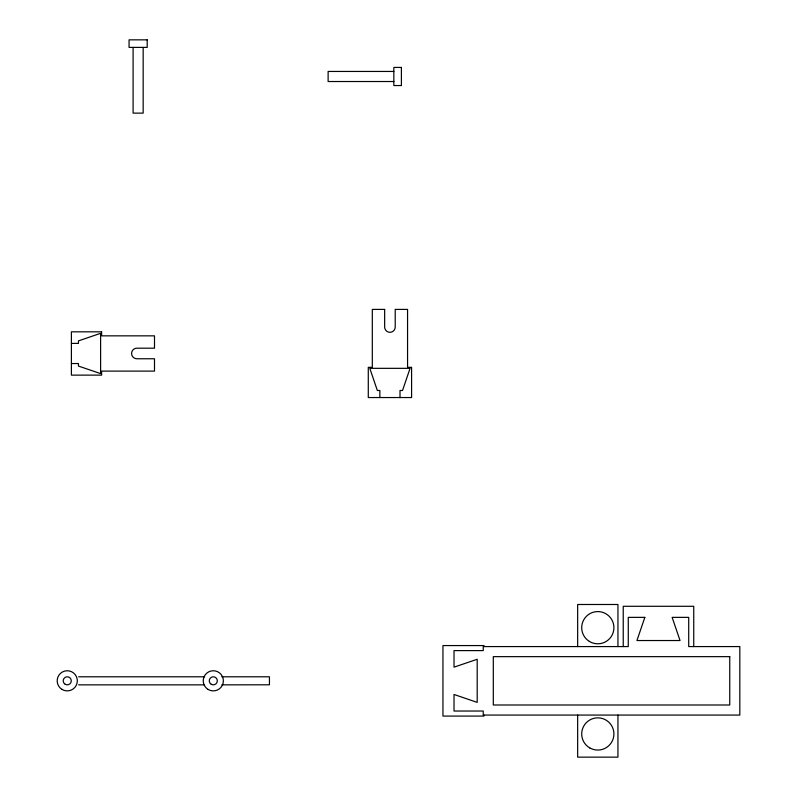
<?xml version="1.0" encoding="UTF-8"?>
<svg xmlns="http://www.w3.org/2000/svg" width="797" height="797" viewBox="0 0 797 797"><rect width="100%" height="100%" fill="white"/><g stroke="black" fill="none" stroke-linecap="round" stroke-linejoin="round"><path stroke-width="1.2" d="M393.838 71.451L328.125 71.451L328.125 81.523L393.838 81.523M71.401 343.397L78.455 343.397L78.455 340.887L100.611 333.325L100.611 373.614L78.455 366.062L78.455 363.542L71.401 363.542M78.614 676.792L204.61 676.792M221.845 676.792L269.446 676.792L269.446 684.792L221.845 684.852M78.614 684.852L204.61 684.852M693.739 646.576L693.739 606.288L623.234 606.288L623.234 646.576M617.944 646.576L617.944 604.495L577.656 604.495L577.656 646.576M617.944 715.068L617.944 757.15L577.656 757.15L577.656 715.068M483.988 646.576L483.988 645.57L442.943 645.57L442.943 716.075L483.988 716.075L483.988 715.068M400.014 397.544L400.014 390.49L402.525 390.49L410.086 368.334L369.798 368.334L377.35 390.49L379.87 390.49L379.87 397.544M143.171 47.402L143.171 113.124L133.099 113.124L133.099 47.402M644.833 617.366L636.933 640.529L680.04 640.529L672.14 617.366L688.708 617.366L688.708 646.576L739.825 646.576L739.825 715.068L483.231 715.068L483.231 711.034L454.021 711.034L454.021 694.476L477.194 702.376L477.194 659.268L454.021 667.169L454.021 650.601L483.231 650.601L483.231 646.576L628.275 646.576L628.275 617.366L644.833 617.366M147.196 39.85L129.064 39.85L129.064 47.402L147.196 47.402L147.196 39.85M401.399 67.426L393.838 67.426L393.838 85.548L401.399 85.548L401.399 67.426M384.652 309.405L372.309 309.405L372.309 367.327L368.284 367.327L368.284 397.544L411.591 397.544L411.591 367.327L407.566 367.327L407.566 309.405L395.222 309.405L395.222 327.039A5.29 5.29 0 0 1 389.942 332.319A5.29 5.29 0 0 1 384.652 327.039L384.652 309.405M101.617 331.821L71.401 331.821L71.401 375.128L101.617 375.128L101.617 371.103L154.498 371.103L154.498 358.76L136.875 358.76A5.29 5.29 0 0 1 131.585 353.469A5.29 5.29 0 0 1 136.875 348.189L154.498 348.189L154.498 335.846L101.617 335.846L101.617 331.821M729.753 656.648L493.303 656.648L493.303 704.996L729.753 704.996L729.753 656.648M589.75 747.905A16.119 16.119 0 0 0 613.919 733.947A16.119 16.119 0 0 0 589.75 720A16.119 16.119 0 0 0 589.75 747.905M589.332 641.396A16.119 16.119 0 0 0 613.909 628.175A16.119 16.119 0 0 0 590.169 613.501A16.119 16.119 0 0 0 589.332 641.396M208.007 689.385A10.072 10.072 0 0 0 223.369 681.126A10.072 10.072 0 0 0 208.525 671.951A10.072 10.072 0 0 0 208.007 689.385M61.957 689.385A10.072 10.072 0 0 0 77.319 681.126A10.072 10.072 0 0 0 62.475 671.951A10.072 10.072 0 0 0 61.957 689.385M211.285 684.314A4.025 4.025 0 0 0 217.322 680.817A4.025 4.025 0 0 0 211.285 677.33A4.025 4.025 0 0 0 211.285 684.314M65.234 684.314A4.025 4.025 0 0 0 71.282 680.817A4.025 4.025 0 0 0 65.234 677.33A4.025 4.025 0 0 0 65.234 684.314"/></g></svg>
